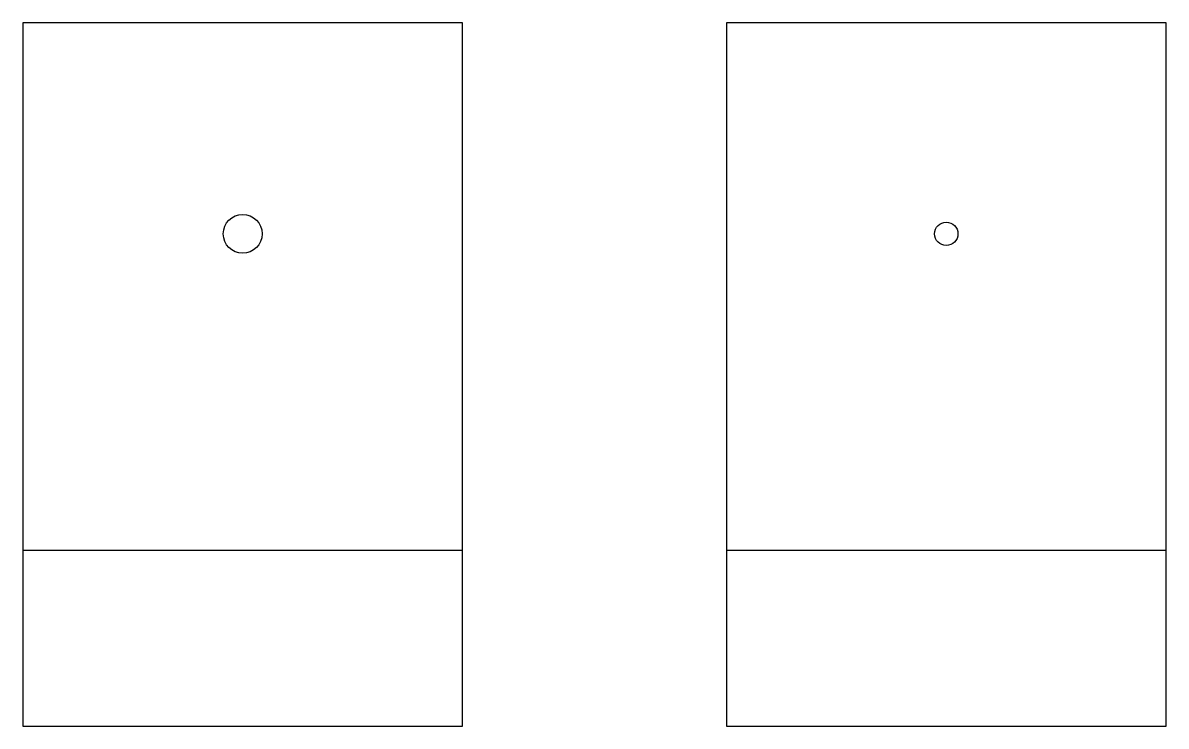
# Model space of a CAD drawing. Header units: millimetres. Extents: x -14.1 to 59.4, y -11.3 to 33.9.
import ezdxf

# ---------------------------------------------------------------- set-up
doc = ezdxf.new("R2010")
doc.units = ezdxf.units.MM
for name, color, linetype in [('BEND', 30, 'Continuous'), ('CUT_INNER', 6, 'Continuous'), ('CUT_OUTER', 1, 'Continuous')]:
    doc.layers.add(name, color=color, linetype=linetype)

msp = doc.modelspace()

# ---------------------------------------------------------------- linework, layer by layer
at = {"layer": 'BEND'}
for points in [[(-14.142, 0), (14.142, 0)], [(31.113, 0), (59.397, 0)]]:
    msp.add_lwpolyline(points, dxfattribs=at)
at = {"layer": 'CUT_INNER'}
for centre, radius in [((0, 20.365), 1.25), ((45.255, 20.365), 0.75)]:
    msp.add_circle(centre, radius, dxfattribs=at)
at = {"layer": 'CUT_OUTER'}
for points in [[(-14.142, -11.314), (14.142, -11.314), (14.142, 33.941), (-14.142, 33.941)], [(31.113, -11.314), (59.397, -11.314), (59.397, 33.941), (31.113, 33.941)]]:
    msp.add_lwpolyline(points, close=True, dxfattribs=at)

doc.saveas('drawing.dxf')
